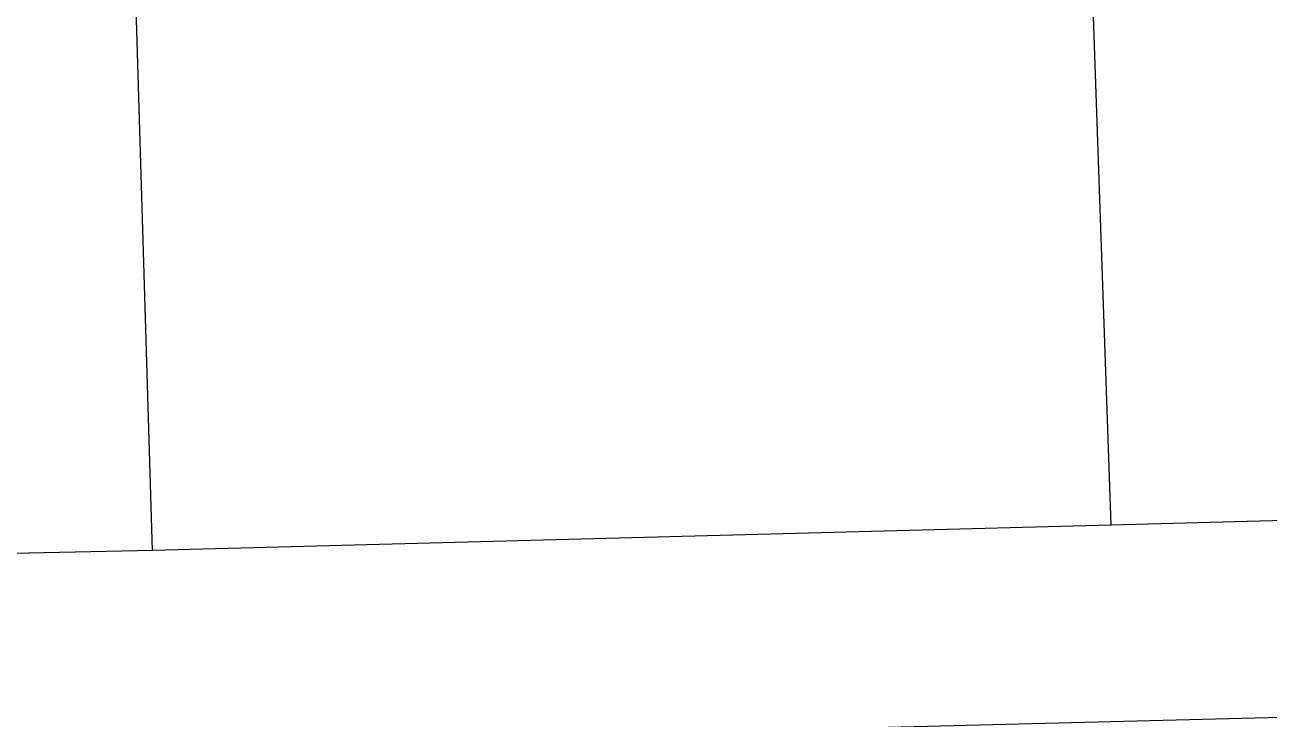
# Model space of a CAD drawing. Header units: metres. Extents: x 668617 to 675126, y 2286318 to 2293677.
# Drawn here: x 669754.73 to 669778.06, y 2287230.65 to 2287243.67 of the extents above; entities that cross this region are included whole.
import ezdxf

# ---------------------------------------------------------------- set-up
doc = ezdxf.new("R2010")
doc.units = ezdxf.units.M
doc.header["$MEASUREMENT"] = 0
for name, color, linetype in [('DMTG-PB-BANQUETAS', 251, 'Continuous'), ('DMTG-PB-LOTIFICACION', 253, 'Continuous'), ('DMTG-PB-MANZANAS', 251, 'Continuous')]:
    doc.layers.add(name, color=color, linetype=linetype)

msp = doc.modelspace()

# ---------------------------------------------------------------- linework, layer by layer
at = {"layer": 'DMTG-PB-BANQUETAS'}
msp.add_lwpolyline([(669722.00357, 2287317.87643), (669723.99411, 2287233.13143), (669724.12175, 2287232.54047), (669724.33056, 2287231.97191), (669724.61664, 2287231.43879), (669724.97405, 2287230.95114), (669725.39585, 2287230.51701), (669725.87413, 2287230.14647), (669726.39892, 2287229.84559), (669726.96028, 2287229.62144), (669727.54824, 2287229.47709), (669728.1498, 2287229.41565), (669806.30157, 2287231.39986)], dxfattribs=at)
at = {"layer": 'DMTG-PB-LOTIFICACION'}
for p, q in [((669775.10002, 2287234.29115), (669774.24448, 2287258.94863)), ((669757.12178, 2287233.81473), (669756.36527, 2287258.74239)), ((669805.80698, 2287235.11166), (669775.10002, 2287234.29115)), ((669775.10002, 2287234.29115), (669757.12178, 2287233.81473)), ((669757.12178, 2287233.81473), (669725.85417, 2287233.14184))]:
    msp.add_line(p, q, dxfattribs=at)
at = {"layer": 'DMTG-PB-MANZANAS'}
msp.add_lwpolyline([(669803.66178, 2287320.43641), (669803.99609, 2287307.74726), (669804.18926, 2287299.99773), (669804.39401, 2287291.87823), (669804.59718, 2287284.12874), (669804.91935, 2287271.93956), (669805.22259, 2287259.50028), (669805.80698, 2287235.11166), (669775.10002, 2287234.29115), (669757.12178, 2287233.81473), (669725.85417, 2287233.14184), (669725.23527, 2287258.3089), (669724.94135, 2287270.26098), (669724.65096, 2287282.06907), (669724.36498, 2287293.69826), (669723.89841, 2287318.5974), (669738.85713, 2287318.95098), (669754.60576, 2287319.32791), (669772.75417, 2287319.76505), (669786.96306, 2287320.07544)], close=True, dxfattribs=at)

doc.saveas('drawing.dxf')
